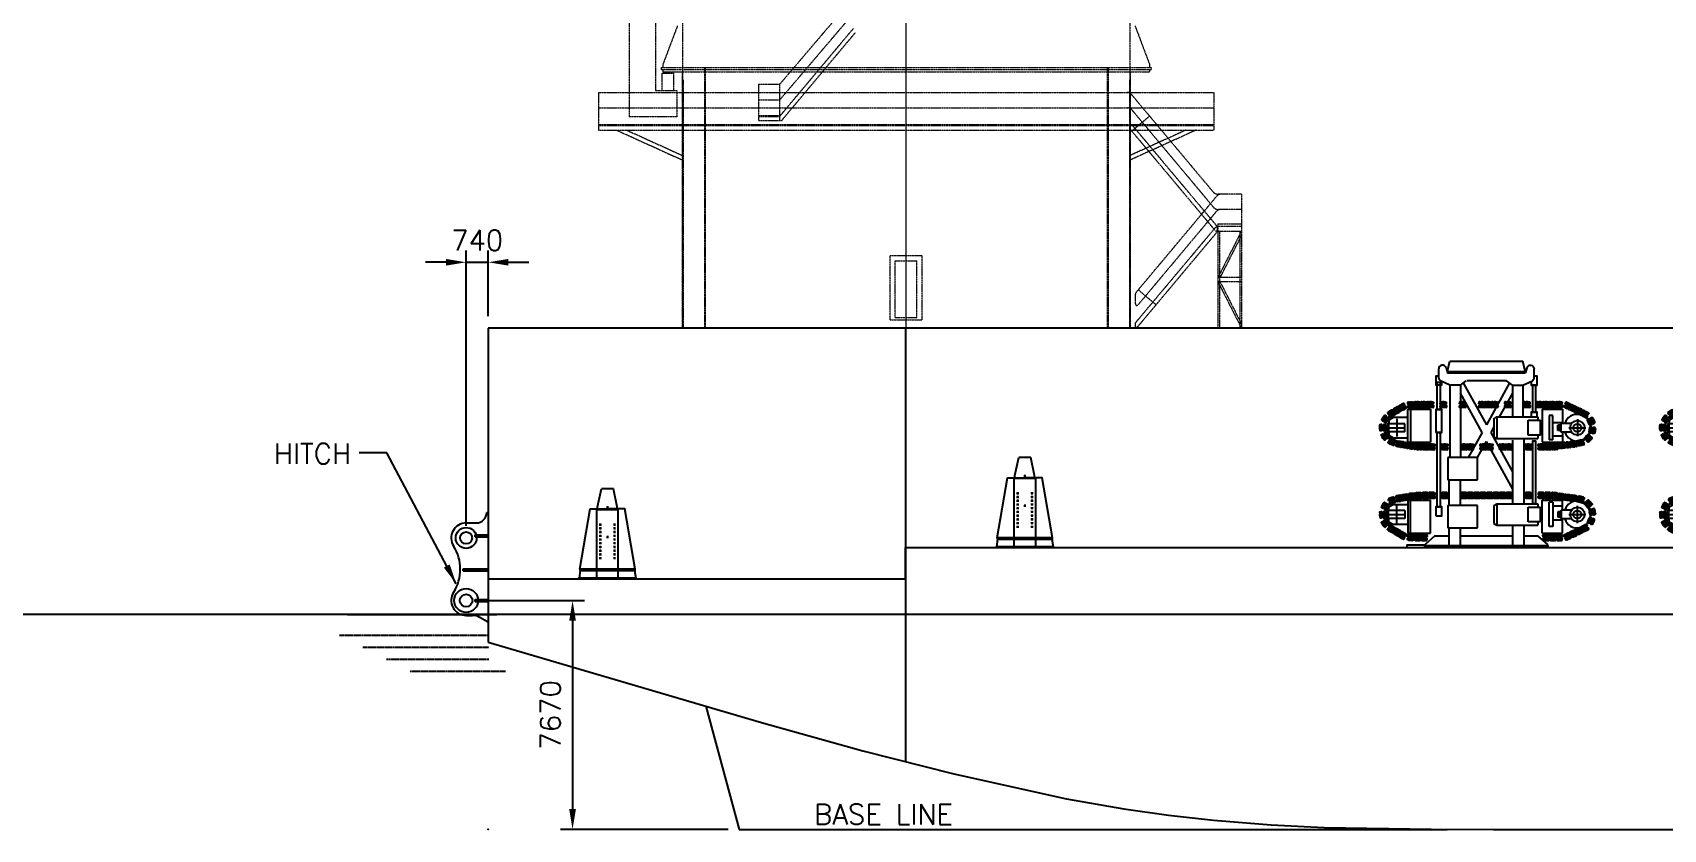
# Model space of a CAD drawing. Extents: x -77424 to 170509, y -26698 to 150000.
# Drawn here: x -15281 to 39420, y -1 to 26708 of the extents above; entities that cross this region are included whole.
import ezdxf

# ---------------------------------------------------------------- set-up
doc = ezdxf.new("R2010")
doc.units = 0
doc.header["$LTSCALE"] = 3.5
doc.header["$MEASUREMENT"] = 0
doc.header["$PDMODE"] = 35
doc.header["$PDSIZE"] = -1
for name, pattern in [('CENTER', [2, 1.25, -0.25, 0.25, -0.25]), ('CENTER2', [1.125, 0.75, -0.125, 0.125, -0.125]), ('PHANTOM', [2.5, 1.25, -0.25, 0.25, -0.25, 0.25, -0.25])]:
    doc.linetypes.add(name, pattern=pattern)
doc.layers.get('0').update_dxf_attribs({"linetype": 'CONTINUOUS'})
doc.layers.get('DEFPOINTS').update_dxf_attribs({"color": 252, "linetype": 'CONTINUOUS'})
for name, color, linetype in [('2.15-TANKS', 4, 'CENTER2'), ('_REFERENCE', 253, 'CONTINUOUS'), ('DIM', 1, 'CONTINUOUS')]:
    doc.layers.add(name, color=color, linetype=linetype)
doc.layers.add('CENTRELINES', color=1, linetype='CENTER', lineweight=5)
doc.styles.add('ROMANS', font='romans')
doc.dimstyles.new('400', dxfattribs={"dimscale": 400, "dimtxt": 1.7, "dimasz": 1.7, "dimexe": 1, "dimexo": 1, "dimgap": 1, "dimtad": 3, "dimdec": 0, "dimdsep": 46, "dimtxsty": 'ROMANS', "dimcen": 2.5, "dimclrd": 1, "dimclre": 1, "dimclrt": 2, "dimadec": 0, "dimazin": 0, "dimtfac": 1, "dimtdec": 0, "dimtmove": 0, "dimatfit": 3, "dimfxl": 2, "dimtolj": 1, "dimtzin": 0, "dimarcsym": 0})

# ---------------------------------------------------------------- blocks, each defined once
blk = doc.blocks.new('ZPMC MAIN CRANE STOWED POSITION')
at = {"layer": '_REFERENCE', "linetype": 'PHANTOM', "lineweight": 15, "ltscale": 3}
for p, q in [((-7500, 11520), (-7500, 0)), ((7500, 11509), (7500, 0)), ((-9295, 11393), (-9295, 7075)), ((-8405, 11393), (-8405, 7965)), ((-1707, 11148), (-4246, 8170)), ((-1707, 10623), (-4246, 7645)), ((-7675, 10130), (-8165, 8830)), ((-4246, 7095), (-1772, 10043)), ((-4181, 6955), (-1707, 9903)), ((7675, 10130), (8165, 8830)), ((-8165, 8830), (-8165, 8730)), ((8165, 8830), (8165, 8730)), ((-8225, 8730), (8225, 8730)), ((-8225, 8670), (8225, 8670)), ((-8190, 8545), (-7810, 8545)), ((-8190, 7965), (-8190, 8545)), ((-8160, 8670), (-8160, 8595)), ((-8155, 8590), (8155, 8590)), ((-8120, 8545), (-8120, 8585)), ((-8120, 8585), (-7880, 8585)), ((-7880, 8585), (-7880, 8545)), ((-7810, 8545), (-7810, 7965)), ((-7516, 8590), (-7516, 0)), ((-7484, 8320), (-7484, 0)), ((-6770, 8700), (-6770, 0)), ((-6740, 8700), (-6740, 0)), ((6740, 8700), (6740, 0)), ((6770, 8700), (6770, 0)), ((7484, 8320), (7484, 0)), ((7516, 8590), (7516, 0)), ((8160, 8670), (8160, 8595)), ((-10320, 7900), (10320, 7900)), ((-10320, 7900), (-10320, 6635)), ((-8405, 7965), (-7700, 7965)), ((-7700, 7965), (-7700, 7075)), ((-4946, 8170), (-4246, 8170)), ((-4946, 6955), (-4946, 8170)), ((-4246, 8170), (-4246, 6955)), ((10297, 4561), (7556, 7829)), ((10320, 7900), (10320, 6635)), ((-10320, 7385), (10320, 7385)), ((-4946, 7655), (-4246, 7655)), ((-4946, 7120), (-4246, 7120)), ((10312, 4046), (7570, 7314)), ((-10320, 6820), (10320, 6820)), ((-10320, 6795), (10320, 6795)), ((-10320, 6635), (10320, 6635)), ((-9720, 6635), (-7516, 5635)), ((-9381, 6635), (-7516, 5789)), ((-7700, 7075), (-9295, 7075)), ((-4946, 7095), (-4246, 7095)), ((-4946, 6955), (-4181, 6955)), ((9720, 6635), (7516, 5635)), ((9381, 6635), (7516, 5789)), ((10384, 3245), (7532, 6643)), ((7557, 6598), (8146, 7092)), ((10428, 3410), (7587, 6795)), ((7711, 1195), (10415, 4419)), ((11249, 4490), (10450, 4490)), ((11249, 4490), (11249, 0)), ((7776, 775), (10401, 3904)), ((11249, 3975), (10465, 3975)), ((7687, 172), (10384, 3385)), ((10439, 3385), (10384, 3385)), ((10428, 3410), (11249, 3410)), ((10439, 3233), (10439, 3410)), ((10449, 3495), (11249, 3495)), ((10449, 3495), (10449, 0)), ((7743, 20), (10439, 3233)), ((10439, 3245), (10384, 3245)), ((10449, 3250), (10439, 3250)), ((10449, 3245), (11249, 3245)), ((11243, 3245), (10455, 1692)), ((10507, 3245), (10507, 0)), ((11243, 3106), (10511, 1664)), ((11191, 3245), (11191, 0)), ((-540, 280), (-540, 2430)), ((-540, 2430), (540, 2430)), ((-370, 2255), (355, 2255)), ((-370, 355), (-370, 2255)), ((355, 355), (355, 2255)), ((540, 280), (540, 2430)), ((11249, 1692), (10449, 1692)), ((7687, 807), (7687, 1131)), ((8376, 782), (7782, 1280)), ((11249, 1552), (10449, 1552)), ((10455, 1552), (11243, 0)), ((10511, 1581), (11243, 139)), ((-7516, 1000), (-7484, 1000)), ((7516, 1000), (7484, 1000)), ((-540, 280), (540, 280)), ((-370, 355), (355, 355)), ((7687, 0), (7687, 172)), ((7687, 25), (7740, 25)), ((7752, 20), (7687, 20)), ((7697, 0), (7762, 0)), ((7752, 0), (7752, 30))]:
    blk.add_line(p, q, dxfattribs=at)
for centre, radius, start, end in [((-8155, 8595), 5, 180, 270), ((-7845, 8595), 5, 270, 0), ((7845, 8595), 5, 180, 270), ((8155, 8595), 5, 270, 0), ((7402, 7700), 200, 40, 90), ((7417, 7185), 200, 40, 90), ((10450, 4690), 200, 220, 270), ((10569, 4290), 200, 90, 140), ((10465, 4175), 200, 220, 270), ((10554, 3775), 200, 90, 140), ((7787, 1131), 100, 140, 180), ((7737, 807), 50, 180, 320)]:
    blk.add_arc(centre, radius, start, end, dxfattribs=at)
for points in [[(-8225, 8730), (-8225, 8670)], [(8225, 8670), (8225, 8730)]]:
    blk.add_open_spline(points, degree=1, dxfattribs=at)
at = {"layer": 'CENTRELINES'}
blk.add_line((0, 0), (0, 32526), dxfattribs=at)
blk = doc.blocks.new('E127-X-REF$0$A$C379B12B5')
at = {"layer": '_REFERENCE'}
for p, q in [((-740, -2300), (-400, -2300)), ((-740, -5400), (-530, -5400)), ((-50, -5600), (-280, -5467)), ((-50, -5600), (0, -5600))]:
    blk.add_line(p, q, dxfattribs=at)
at = {"layer": '_REFERENCE', "ltscale": 0.2}
for p, q in [((-434, -2700), (0, -2700)), ((-434, -2760), (-434, -2700)), ((-434, -2760), (0, -2760)), ((-837, -3900), (-837, -3840)), ((-837, -3840), (0, -3840)), ((-837, -3900), (0, -3900)), ((-434, -4870), (0, -4870)), ((-434, -4930), (-434, -4870)), ((-434, -4930), (0, -4930))]:
    blk.add_line(p, q, dxfattribs=at)
at = {"layer": '_REFERENCE'}
blk.add_lwpolyline([(-50, -1950), (1, -1950, -0.414214)], format="xyb", dxfattribs=at)
for centre, radius in [((-740, -2800), 350), ((-740, -2800), 201), ((-740, -4900), 400), ((-740, -4900), 211)]:
    blk.add_circle(centre, radius, dxfattribs=at)
for centre, radius, start, end in [((-400, -1950), 350, 270, 0), ((-740, -2800), 500, 90, 212.8271), ((-2404, -3850), 1468, 327.9535, 32.0465), ((-740, -4900), 500, 147.1729, 270), ((-530, -5900), 500, 60, 90)]:
    blk.add_arc(centre, radius, start, end, dxfattribs=at)
blk = doc.blocks.new('*D13')
at = {"layer": 'DEFPOINTS', "color": 0}
for p in [(0, 19010), (0, 16805), (-740, 9776)]:
    blk.add_point(p, dxfattribs=at)
at = {"layer": 'DIM', "color": 1, "lineweight": -2, "ltscale": 0.1}
for p, q in [((-740, 10176), (-740, 19410)), ((0, 17205), (0, 19410)), ((-1420, 19010), (-2100, 19010)), ((-740, 19010), (0, 19010)), ((680, 19010), (1360, 19010))]:
    blk.add_line(p, q, dxfattribs=at)
at = {"layer": 'DIM', "color": 1}
for points in [[(-1420, 18897), (-1420, 19123), (-740, 19010)], [(680, 19123), (680, 18897), (0, 19010)]]:
    blk.add_solid(points, dxfattribs=at)
at = {"layer": 'DIM', "color": 2, "insert": (-370, 19750), "char_height": 680, "attachment_point": 5, "style": 'ROMANS'}
blk.add_mtext('740', dxfattribs=at)
blk = doc.blocks.new('*D14')
at = {"layer": 'DEFPOINTS', "color": 0}
for p in [(-740, 7670), (2830, 0), (8446, 0)]:
    blk.add_point(p, dxfattribs=at)
at = {"layer": 'DIM', "color": 1, "lineweight": -2, "ltscale": 0.1}
for p, q in [((-340, 7670), (3230, 7670)), ((2830, 6990), (2830, 680)), ((8046, 0), (2430, 0))]:
    blk.add_line(p, q, dxfattribs=at)
at = {"layer": 'DIM', "color": 1}
for points in [[(2943, 6990), (2717, 6990), (2830, 7670)], [(2717, 680), (2943, 680), (2830, 0)]]:
    blk.add_solid(points, dxfattribs=at)
at = {"layer": 'DIM', "color": 2, "insert": (2090, 3838), "char_height": 680, "attachment_point": 5, "rotation": 90, "style": 'ROMANS'}
blk.add_mtext('7670', dxfattribs=at)
blk = doc.blocks.new('structure')
for p, q in [((-1359, 6020), (-1316, 5868)), ((-1305, 5910), (-1230, 6250)), ((-1230, 6250), (1220, 6250)), ((1295, 5910), (1220, 6250)), ((1349, 6020), (1306, 5868)), ((-1605, 5679), (-1605, 5988)), ((-1230, 5440), (-1547, 5588)), ((-1305, 5910), (-1305, 5840)), ((-1305, 5900), (1295, 5900)), ((1295, 5840), (-1305, 5840)), ((-880, 5440), (-680, 5590)), ((-770, 5495), (-5, 4113)), ((670, 5590), (-657, 5590)), ((771, 5514), (-5, 4113)), ((870, 5440), (670, 5590)), ((1220, 5440), (1537, 5588)), ((1295, 5910), (1295, 5840)), ((1595, 5679), (1595, 5988)), ((-1230, 5440), (-1230, 3015)), ((-880, 5440), (-1230, 5440)), ((-880, 5440), (-880, 3015)), ((-148, 3855), (-876, 5171)), ((870, 5177), (425, 4374)), ((870, 5440), (870, 4385)), ((870, 5440), (1220, 5440)), ((1220, 5440), (1220, 4385)), ((-148, 3855), (-613, 3015)), ((239, 4038), (138, 3855)), ((138, 3855), (880, 2515)), ((239, 4317), (339, 4374)), ((239, 4317), (239, 3707)), ((339, 4374), (339, 3649)), ((339, 4374), (1716, 4374)), ((1397, 4262), (1810, 4262)), ((1397, 3762), (1397, 4262)), ((1716, 4374), (1716, 4262)), ((1810, 3762), (1810, 4262)), ((-305, 3015), (-5, 3557)), ((880, 1959), (-5, 3557)), ((239, 3707), (339, 3649)), ((339, 3649), (1716, 3649)), ((880, 1467), (880, 3600)), ((1245, 3639), (1245, 1467)), ((1810, 3762), (1397, 3762)), ((1716, 3762), (1716, 3649)), ((-1300, 3015), (-1300, 2265)), ((-300, 3015), (-1300, 3015)), ((-300, 2265), (-300, 3015)), ((-1300, 2265), (-300, 2265)), ((-1255, 1407), (-1255, 2265)), ((-880, 1407), (-880, 2265)), ((-1300, 1407), (-1300, 657)), ((-300, 1407), (-1300, 1407)), ((-300, 657), (-300, 1407)), ((239, 1410), (339, 1467)), ((239, 1410), (239, 800)), ((339, 1467), (339, 742)), ((339, 1467), (1716, 1467)), ((1397, 1355), (1810, 1355)), ((1397, 855), (1397, 1355)), ((1716, 1467), (1716, 1355)), ((1810, 855), (1810, 1355)), ((-1300, 657), (-300, 657)), ((-1255, 50), (-1255, 657)), ((-880, 50), (-880, 657)), ((239, 800), (339, 742)), ((339, 742), (1716, 742)), ((880, 50), (880, 742)), ((1245, 742), (1245, 50)), ((1810, 855), (1397, 855)), ((1716, 855), (1716, 742)), ((-1734, 390), (-2065, 100)), ((-2065, 100), (-2065, 50)), ((-1734, 390), (-1255, 390)), ((-880, 390), (880, 390)), ((1245, 390), (1724, 390)), ((2055, 100), (1724, 390)), ((2055, 50), (2055, 100))]:
    blk.add_line(p, q)
for points in [[(-1605, 5746), (-1705, 5746), (-1705, 5446), (-1505, 5446), (-1505, 5568)], [(1495, 5568), (1495, 5445), (1695, 5445), (1695, 5745), (1595, 5745)], [(1695, 4374), (1695, 4530), (1495, 4530), (1495, 4374)]]:
    blk.add_lwpolyline(points)
for points in [[(-1665, 4620), (-1545, 4620), (-1545, 5534), (-1665, 5534)], [(1535, 4531), (1655, 4531), (1655, 5445), (1535, 5445)], [(-1705, 3850), (-1505, 3850), (-1505, 4620), (-1705, 4620)], [(-1665, 1360), (-1545, 1360), (-1545, 3850), (-1665, 3850)], [(1535, 1478), (1655, 1478), (1655, 3562), (1535, 3562)], [(-1705, 1060), (-1505, 1060), (-1505, 1360), (-1705, 1360)], [(-2675, 0), (-2075, 0), (-2075, 80), (-2675, 80)], [(-2075, 0), (2065, 0), (2065, 50), (-2075, 50)]]:
    blk.add_lwpolyline(points, close=True)
for centre, start, end in [((-1505, 5679), 180, 245), ((1495, 5679), 295, 0)]:
    blk.add_arc(centre, 100, start, end)
blk.add_ellipse((-1480, 5988), major_axis=(-125, 0), ratio=0.965926, start_param=3.407731, end_param=6.283185)
at = {"extrusion": (0, 0, -1)}
blk.add_ellipse((1470, 5988), major_axis=(125, 0), ratio=0.965926, start_param=3.407731, end_param=6.283185, dxfattribs=at)
blk.add_point((0, 0))
blk = doc.blocks.new('pad')
for p, q in [((-105, 67), (-110, 14)), ((-110, 14), (-109, 9)), ((-97, 72), (-105, 67)), ((-102, 172), (-103, 168)), ((-103, 168), (-103, 135)), ((-102, 50), (102, 50)), ((-99, 120), (-99, 144)), ((-95, 156), (-98, 156)), ((-98, 145), (-95, 145)), ((-59, 72), (-97, 72)), ((-85, 77), (-96, 75)), ((-96, 75), (-96, 72)), ((-95, 158), (-94, 159)), ((-95, 158), (-95, 109)), ((-94, 111), (-95, 111)), ((-95, 109), (-94, 108)), ((94, 159), (-94, 159)), ((-94, 108), (-94, 111)), ((-13, 111), (-94, 111)), ((-94, 108), (-13, 108)), ((-94, 21), (104, 21)), ((-71, 188), (-92, 182)), ((-75, 77), (-85, 77)), ((84, 0), (-84, 0)), ((-76, 108), (-74, 72)), ((-75, 72), (-75, 77)), ((-10, 85), (-72, 85)), ((-68, 188), (68, 188)), ((-56, 21), (-56, 35)), ((-47, 21), (-47, 35)), ((-33, 64), (-32, 67)), ((-33, 64), (43, 64)), ((-28, 21), (-28, 35)), ((-27, 72), (27, 72)), ((-18, 21), (-18, 35)), ((-13, 111), (-13, 108)), ((-10, 103), (-10, 72)), ((-10, 103), (-5, 103)), ((-5, 109), (5, 109)), ((-5, 109), (-5, 72)), ((0, 217), (0, -31)), ((5, 109), (5, 72)), ((10, 103), (5, 103)), ((10, 103), (10, 72)), ((10, 85), (72, 85)), ((13, 111), (13, 108)), ((13, 111), (94, 111)), ((94, 108), (13, 108)), ((18, 21), (18, 35)), ((28, 21), (28, 35)), ((33, 64), (32, 67)), ((47, 21), (47, 35)), ((56, 21), (56, 35)), ((59, 72), (97, 72)), ((71, 188), (92, 182)), ((76, 108), (74, 72)), ((75, 72), (75, 77)), ((75, 77), (85, 77)), ((85, 77), (96, 75)), ((95, 158), (94, 159)), ((94, 108), (94, 111)), ((94, 111), (95, 111)), ((95, 109), (94, 108)), ((95, 158), (95, 109)), ((95, 156), (98, 156)), ((98, 145), (95, 145)), ((96, 75), (96, 72)), ((97, 72), (105, 67)), ((99, 120), (99, 144)), ((102, 172), (103, 168)), ((103, 168), (103, 135)), ((105, 67), (110, 14)), ((110, 14), (109, 9))]:
    blk.add_line(p, q)
for points in [[(-84, 0), (-85, 0), (-107, 6)], [(-35, 50), (-37, 55), (-44, 65), (-49, 69), (-55, 72), (-59, 72)], [(-18, 35), (-28, 35), (-47, 35), (-56, 35)], [(18, 35), (28, 35), (47, 35), (56, 35)], [(35, 50), (37, 55), (44, 65), (49, 69), (55, 72), (59, 72)], [(84, 0), (85, 0), (107, 6)]]:
    blk.add_lwpolyline(points)
for points in [[(-29, 136), (-19, 136), (-14, 127), (-19, 118), (-29, 118), (-34, 127)], [(29, 136), (19, 136), (14, 127), (19, 118), (29, 118), (34, 127)]]:
    blk.add_lwpolyline(points, close=True)
for centre, radius, start, end in [((-105, 14), 5, 175, 185), ((-106, 9), 3, 185, 255), ((-102, 45), 5, 90, 175), ((-98, 135), 5, 180, 258.463), ((-91, 120), 7.5, 180, 237.769), ((-37, -11), 50, 67.6012, 112.3988), ((-27, 67), 5, 90, 175), ((37, -11), 50, 67.6012, 112.3988), ((27, 67), 5, 5, 90), ((91, 120), 7.5, 302.231, 0), ((98, 135), 5, 281.537, 0), ((102, 45), 5, 5, 90), ((106, 9), 3, 285, 355), ((105, 14), 5, 355, 5)]:
    blk.add_arc(centre, radius, start, end)
for centre, major_axis, ratio, start_param, end_param in [((-88, 169), (15, 0), 0.939926, 1.865031, 2.903271), ((-98, 183), (0, -27.4), 0.182385, 5.127165, 6.283185), ((-86, 144), (-12, 0), 0.976709, 6.192132, 6.283185), ((-98, 150), (5, 0), 0.976709, 4.521168, 4.712389), ((-68, 176), (13, 0), 0.939926, 1.570796, 1.865031)]:
    blk.add_ellipse(centre, major_axis=major_axis, ratio=ratio, start_param=start_param, end_param=end_param)
at = {"extrusion": (0, 0, -1)}
for centre, major_axis, ratio, start_param, end_param in [((0, 104), (15, 0), 0.976616, 3.627111, 5.797667), ((0, 101), (-15, 0), 0.976616, 0.485518, 2.656075), ((68, 176), (-13, 0), 0.939926, 1.570796, 1.865031), ((88, 169), (-15, 0), 0.939926, 1.865031, 2.903271), ((98, 183), (0, -27.4), 0.182385, 5.127165, 6.283185), ((98, 150), (-5, 0), 0.976709, 4.521168, 4.712389), ((86, 144), (12, 0), 0.976709, 6.192132, 6.283185)]:
    blk.add_ellipse(centre, major_axis=major_axis, ratio=ratio, start_param=start_param, end_param=end_param, dxfattribs=at)
blk = doc.blocks.new('tracks')
for p, q in [((-2640, 3532), (-2640, 4637)), ((-2640, 4637), (-1880, 4637)), ((-2555, 4637), (-2555, 3532)), ((-1880, 4637), (-1880, 3532)), ((1870, 4637), (2545, 4637)), ((1870, 4637), (1870, 3532)), ((2096, 4419), (2096, 3604)), ((2221, 4419), (2096, 4419)), ((2221, 3604), (2221, 4419)), ((2545, 4637), (2545, 4159)), ((-3330, 4157), (-3330, 3867)), ((-3330, 4157), (-3290, 4157)), ((-3330, 3867), (-3290, 3867)), ((-3290, 4157), (-3290, 3867)), ((-2740, 4147), (-3290, 4147)), ((-3290, 3947), (-3290, 3877)), ((-2740, 3877), (-3290, 3877)), ((-3130, 4352), (-3280, 4265)), ((-3280, 4265), (-3280, 4147)), ((-3280, 3877), (-3280, 3759)), ((-2640, 4352), (-3130, 4352)), ((-2740, 3877), (-2740, 4147)), ((2221, 4187), (2545, 4187)), ((2393, 3922), (2393, 4102)), ((2453, 4102), (2393, 4102)), ((2453, 3922), (2393, 3922)), ((2453, 4102), (2498, 4147)), ((2453, 3922), (2453, 4102)), ((2453, 3922), (2498, 3877)), ((2498, 3864), (2498, 4159)), ((2852, 4159), (2498, 4159)), ((2498, 3864), (2498, 4159)), ((2852, 3864), (2498, 3864)), ((2545, 3864), (2545, 3532)), ((-3280, 3759), (-3130, 3672)), ((-3130, 3672), (-2640, 3672)), ((-2640, 3532), (-1880, 3532)), ((1870, 3532), (2545, 3532)), ((2221, 3604), (2096, 3604)), ((2545, 3732), (2221, 3732)), ((-3330, 960), (-3330, 1250)), ((-3330, 1250), (-3290, 1250)), ((-3290, 960), (-3290, 1250)), ((-2740, 1240), (-3290, 1240)), ((-3290, 1170), (-3290, 1240)), ((-3280, 1358), (-3130, 1445)), ((-3280, 1240), (-3280, 1358)), ((-3130, 1445), (-2640, 1445)), ((-2740, 1240), (-2740, 970)), ((-2640, 1585), (-1880, 1585)), ((-2640, 1585), (-2640, 480)), ((-2555, 480), (-2555, 1585)), ((-1880, 480), (-1880, 1585)), ((1870, 1585), (2545, 1585)), ((1870, 480), (1870, 1585)), ((2096, 698), (2096, 1513)), ((2221, 1513), (2096, 1513)), ((2221, 1513), (2221, 698)), ((2545, 1385), (2221, 1385)), ((2393, 1195), (2393, 1015)), ((2453, 1195), (2393, 1195)), ((2453, 1195), (2498, 1240)), ((2453, 1195), (2453, 1015)), ((2498, 1253), (2498, 958)), ((2852, 1253), (2498, 1253)), ((2498, 1253), (2498, 958)), ((2545, 1253), (2545, 1585)), ((-3330, 960), (-3290, 960)), ((-2740, 970), (-3290, 970)), ((-3280, 852), (-3280, 970)), ((-3130, 765), (-3280, 852)), ((-2640, 765), (-3130, 765)), ((2221, 698), (2096, 698)), ((2221, 930), (2545, 930)), ((2453, 1015), (2393, 1015)), ((2453, 1015), (2498, 970)), ((2852, 958), (2498, 958)), ((2545, 480), (2545, 958)), ((-2640, 480), (-1880, 480)), ((1870, 480), (2545, 480))]:
    blk.add_line(p, q)
at = {"linetype": 'Continuous'}
for p, q in [((-3310, 4012), (-2720, 4012)), ((-3015, 4307), (-3015, 3717)), ((2758, 4012), (3333, 4012)), ((3045, 4300), (3045, 3725)), ((-3310, 1105), (-2720, 1105)), ((-3015, 810), (-3015, 1400)), ((2758, 1105), (3333, 1105)), ((3045, 818), (3045, 1393))]:
    blk.add_line(p, q, dxfattribs=at)
for centre, radius in [((3045, 4012), 243), ((3045, 4012), 135), ((3045, 1105), 243), ((3045, 1105), 135)]:
    blk.add_circle(centre, radius)
for centre in [(3045, 4012), (3045, 1105)]:
    blk.add_arc(centre, 450, 199.134, 160.866)
blk.add_point((0, 0))
for p, rotation in [((-3320, 4252), 54.49999999999999), ((-3146, 4412), 30.371236057817992), ((-2960, 4522), 30.371236057817992), ((-2774, 4631), 30.371236057817992), ((-2537, 4690), 3.62), ((2675, 4667), 334.330391095817), ((2870, 4573), 334.330391095817), ((3065, 4480), 334.330391095817), ((3259, 4386), 334.330391095817), ((3259, 4386), 334.330391095818), ((3421, 4186), 295.6298646129671), ((-3396, 4020), 89.00000000000001), ((-3327, 3783), 122.56999999999998), ((3453, 3943), 261.1298646129671), ((-3138, 3627), 156.78000000000003), ((-2918, 3563), 170.00000000000003), ((-2705, 3526), 170.00000000000003), ((-2486, 3488), 175.23999999999998), ((-2271, 3470), 175.23999999999998), ((-2050, 3462), 180), ((-1834, 3462), 180), ((-1402, 3462), 180), ((-755, 3462), 180), ((-539, 3462), 180), ((-107, 3462), 180), ((109, 3462), 180), ((541, 3462), 180), ((757, 3462), 180), ((1404, 3462), 180), ((1836, 3462), 180), ((2052, 3462), 180), ((2272, 3470), 183.94), ((2489, 3507), 187.03), ((2703, 3533), 187.03), ((2917, 3560), 187.03), ((3137, 3602), 194.26000000000002), ((3342, 3724), 226.62986461296697)]:
    blk.add_blockref('pad', p, dxfattribs=dict(rotation=rotation))
for p in [(-2317, 4697), (-2101, 4697), (-1885, 4697), (-1453, 4697), (-806, 4697), (-158, 4697), (58, 4697), (274, 4697), (706, 4697), (1353, 4697), (1785, 4697), (2001, 4697), (2217, 4697), (2433, 4697)]:
    blk.add_blockref('pad', p)
at = {"xscale": -1}
for p, rotation in [((-3138, 1490), 23.22), ((-2918, 1554), 10), ((-2705, 1591), 10), ((-2486, 1629), 4.76), ((-2271, 1647), 4.76), ((2272, 1647), 356.06000000000006), ((2489, 1610), 352.9700000000001), ((2703, 1584), 352.9700000000001), ((2917, 1557), 352.9700000000001), ((3137, 1515), 345.74), ((-3396, 1097), 91), ((-3327, 1334), 57.429999999999986), ((3342, 1393), 313.370135387033), ((3453, 1174), 278.87013538703303), ((-3320, 865), 125.50000000000001), ((-3146, 705), 149.628763942182), ((-2960, 595), 149.628763942182), ((-2774, 486), 149.628763942182), ((2870, 544), 205.669608904183), ((3065, 637), 205.669608904183), ((3259, 731), 205.669608904183), ((3259, 731), 205.669608904182), ((3421, 931), 244.37013538703306), ((-2537, 427), 176.38000000000002), ((-2317, 420), 180), ((-2101, 420), 180), ((2001, 420), 180), ((2217, 420), 180), ((2433, 420), 180), ((2675, 450), 205.669608904183)]:
    blk.add_blockref('pad', p, dxfattribs=dict(at, rotation=rotation))
for p in [(-2050, 1655), (-1834, 1655), (-1402, 1655), (-755, 1655), (-539, 1655), (-323, 1655), (-107, 1655), (109, 1655), (325, 1655), (541, 1655), (757, 1655), (1404, 1655), (1836, 1655), (2052, 1655)]:
    blk.add_blockref('pad', p, dxfattribs=at)
blk = doc.blocks.new('S1200_outlint')
at = {"lineweight": -3}
for p, q in [((153358, 16800), (0, 16800)), ((0, 16800), (0, 6279)), ((14000, 16800), (14000, 2261)), ((7303, 4126), (8423, 0)), ((8423, 0), (32167, 0)), ((33726, 0), (150026, 0))]:
    blk.add_line(p, q, dxfattribs=at)
for points in [[(0, 8400), (14000, 8400), (14000, 9450), (74533, 9450), (74533, 9800), (150018, 9800)], [(0, 6279), (7496, 4069), (9163, 3584), (12568, 2634), (15619, 1859), (19394, 1028), (21327, 689), (22821, 479), (24328, 311), (26259, 154), (28043, 63), (31632, 2), (33728, 0)]]:
    blk.add_lwpolyline(points)
blk.add_point((0, 0))
blk = doc.blocks.new('BR_fixed')
for p, q in [((202, 3010), (-202, 3010)), ((-36, 2400), (36, 2400)), ((0, 2436), (0, 2364)), ((-276, 1816), (-203, 1816)), ((-276, 1691), (-203, 1691)), ((-240, 1853), (-240, 1780)), ((-240, 1728), (-240, 1655)), ((276, 1816), (203, 1816)), ((276, 1691), (203, 1691)), ((240, 1853), (240, 1780)), ((240, 1728), (240, 1655)), ((-276, 1566), (-203, 1566)), ((-276, 1441), (-203, 1441)), ((-276, 1316), (-203, 1316)), ((-276, 1191), (-203, 1191)), ((-240, 1603), (-240, 1530)), ((-240, 1478), (-240, 1405)), ((-240, 1353), (-240, 1280)), ((-240, 1228), (-240, 1155)), ((-240, 1103), (-240, 1030)), ((-36, 1400), (36, 1400)), ((0, 1436), (0, 1364)), ((276, 1566), (203, 1566)), ((276, 1441), (203, 1441)), ((276, 1316), (203, 1316)), ((276, 1191), (203, 1191)), ((240, 1603), (240, 1530)), ((240, 1478), (240, 1405)), ((240, 1353), (240, 1280)), ((240, 1228), (240, 1155)), ((240, 1103), (240, 1030)), ((-276, 1066), (-203, 1066)), ((-276, 941), (-203, 941)), ((-276, 816), (-203, 816)), ((-276, 691), (-203, 691)), ((-240, 978), (-240, 905)), ((-240, 853), (-240, 780)), ((-240, 728), (-240, 655)), ((276, 1066), (203, 1066)), ((276, 941), (203, 941)), ((276, 816), (203, 816)), ((276, 691), (203, 691)), ((240, 978), (240, 905)), ((240, 853), (240, 780)), ((240, 728), (240, 655)), ((-911, 280), (-950, 22)), ((911, 280), (950, 22))]:
    blk.add_line(p, q)
for points in [[(-330, 2339), (-330, 2414), (-202, 3010)], [(330, 2339), (330, 2414), (202, 3010)], [(-925, 319), (-579, 2339), (0, 2339)], [(925, 319), (579, 2339), (0, 2339)]]:
    blk.add_lwpolyline(points)
for points in [[(-365, 19), (365, 19), (365, 2310), (-365, 2310)], [(-965, 0), (965, 0), (965, 19), (-965, 19)], [(-925, 280), (926, 280), (926, 319), (-925, 319)]]:
    blk.add_lwpolyline(points, close=True)

msp = doc.modelspace()

# ---------------------------------------------------------------- linework, layer by layer
at = {"color": 4}
msp.add_line((151476.5, 7199.9), (-77423.6, 7205), dxfattribs=at)
at = {"color": 3}
msp.add_line((-4717.6, 7199.9), (291.8, 7199.9), dxfattribs=at)
msp.add_point((0, 0))
at = {"layer": '2.15-TANKS'}
for p, q in [((-4986.8, 6506.3), (22.6, 6506.3)), ((-4199.6, 6106.3), (22.6, 6106.3)), ((-3412.4, 5706.3), (22.6, 5706.3)), ((-2625.3, 5306.3), (578.7, 5306.3))]:
    msp.add_line(p, q, dxfattribs=at)

# ---------------------------------------------------------------- block references
at = {"layer": '_REFERENCE'}
for name, p in [('S1200_outlint', (0, 0)), ('ZPMC MAIN CRANE STOWED POSITION', (14022.6, 16805.4)), ('structure', (33489, 9450)), ('tracks', (33489, 9450)), ('tracks', (42889, 9450)), ('BR_fixed', (18000, 9450)), ('BR_fixed', (4000, 8400)), ('E127-X-REF$0$A$C379B12B5', (0, 12570))]:
    msp.add_blockref(name, p, dxfattribs=at)

# ---------------------------------------------------------------- texts
at = {"layer": 'DIM', "color": 2, "char_height": 680, "attachment_point": 5, "style": 'ROMANS'}
for s, insert in [('HITCH', (-5895.6, 12593.3)), ('BASE LINE', (13260.6, 501.3))]:
    msp.add_mtext(s, dxfattribs=dict(at, insert=insert))

# ---------------------------------------------------------------- dimensions: what is measured, and where the dimension line sits
at = {"layer": 'DIM', "ltscale": 0.1}
dim = msp.add_linear_dim(base=(0, 19009.9), p1=(-740, 9776), p2=(0, 16805.4), dimstyle='400', override={"dimtdec": 2, "dimtolj": 0, "dimtzin": 8}, dxfattribs=at)
dim.commit()
dim.dimension.update_dxf_attribs({"geometry": '*D13', "text_midpoint": (-370, 19009.9), "dimtype": 160})
dim = msp.add_linear_dim(base=(2829.8, 0), p1=(-740.2, 7670), p2=(8446, 0), angle=90, dimstyle='400', override={"dimtdec": 2, "dimtolj": 0, "dimtzin": 8}, dxfattribs=at)
dim.commit()
dim.dimension.update_dxf_attribs({"geometry": '*D14', "text_midpoint": (2829.8, 3837.7), "dimtype": 160})

# ---------------------------------------------------------------- leaders
msp.add_leader([(-1070.2, 8226.7), (-3400.3, 12624.9), (-4327.3, 12624.9)], dimstyle='400', override={"dimtdec": 2, "dimtolj": 0, "dimtzin": 8}, dxfattribs=at)

doc.saveas('drawing.dxf')
